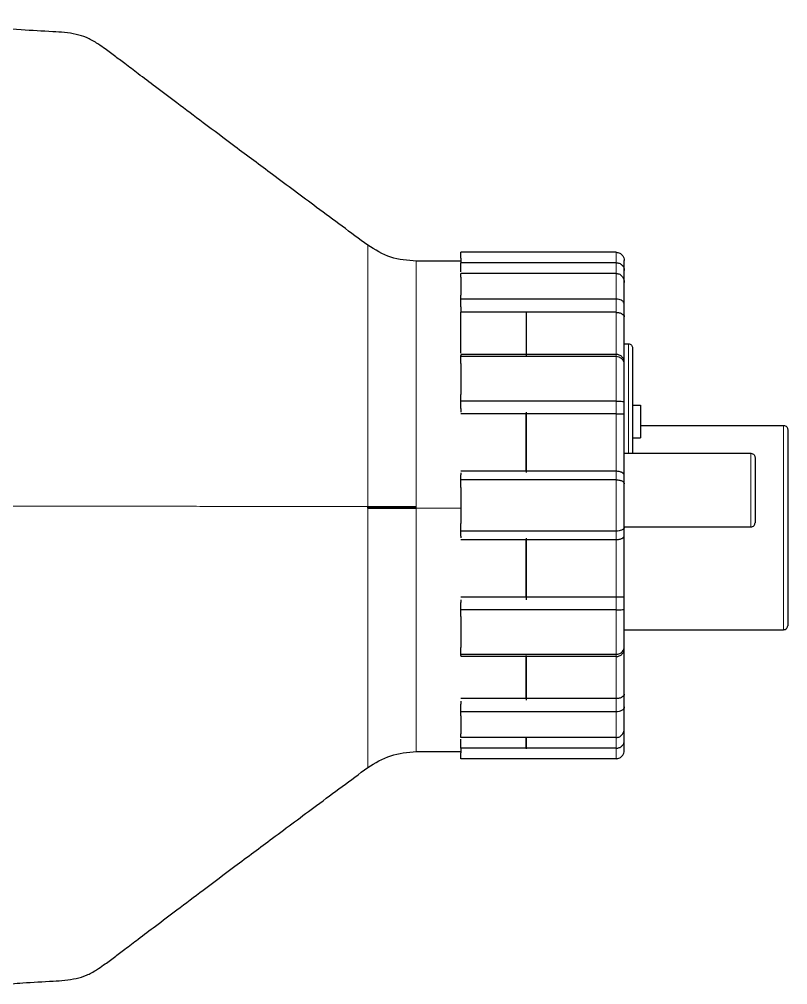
# Model space of a CAD drawing. Header units: millimetres. Extents: x 147 to 1155, y 137 to 770.
# Drawn here: x 1061.3 to 1155.3, y 614.1 to 732.2 of the extents above; entities that cross this region are included whole.
import ezdxf

# ---------------------------------------------------------------- set-up
doc = ezdxf.new("R2010")
doc.units = ezdxf.units.MM
doc.linetypes.add('SLD-Solid', pattern=[0])
doc.layers.add('CHEIA', color=7, linetype='Continuous')

msp = doc.modelspace()

# ---------------------------------------------------------------- linework, layer by layer
at = {"color": 8, "linetype": 'SLD-Solid', "lineweight": 18}
for p, q in [((1134.297, 702.4), (1134.297, 703.673)), ((1134.297, 697.951), (1134.297, 701.094)), ((1134.297, 696.328), (1134.297, 697.951)), ((1134.297, 690.905), (1134.297, 691.169)), ((1134.297, 685.461), (1134.297, 690.905)), ((1134.297, 683.924), (1134.297, 685.461)), ((1134.297, 675.836), (1134.297, 676.876)), ((1134.297, 669.549), (1134.297, 675.836)), ((1109.844, 672.36), (1115.297, 672.36)), ((1134.297, 668.51), (1134.297, 669.549)), ((1134.297, 659.925), (1134.297, 661.462)), ((1134.297, 654.48), (1134.297, 659.925)), ((1134.297, 654.217), (1134.297, 654.48)), ((1134.297, 647.434), (1134.297, 649.057)), ((1134.297, 644.291), (1134.297, 647.434)), ((1134.297, 641.712), (1134.297, 642.986))]:
    msp.add_line(p, q, dxfattribs=at)
for points, knots in [([(1103.899, 672.587), (1103.899, 674.536), (1103.899, 678.551), (1103.899, 684.507), (1103.899, 690.235), (1103.899, 695.344), (1103.899, 699.5), (1103.899, 702.447), (1103.899, 704.224), (1103.899, 704.437), (1103.899, 704.541)], [0, 0, 0, 0, 0.1165216, 0.2400229, 0.3686585, 0.5000241, 0.6313896, 0.7600253, 0.8835265, 1, 1, 1, 1]), ([(1109.844, 672.586), (1109.844, 674.545), (1109.844, 678.463), (1109.844, 684.114), (1109.844, 689.324), (1109.844, 693.896), (1109.844, 697.643), (1109.844, 700.468), (1109.844, 702.09), (1109.844, 702.765), (1109.844, 702.574), (1109.844, 702.571)], [0, 0, 0, 0, 0.124702, 0.2494041, 0.3741065, 0.4988088, 0.6235113, 0.7482136, 0.8729159, 0.997618, 1, 1, 1, 1]), ([(1134.297, 701.094), (1134.297, 701.341), (1134.297, 701.946), (1134.297, 702.231), (1134.297, 702.4)], [0, 0, 0, 0, 0.4076585, 1, 1, 1, 1]), ([(1134.297, 691.169), (1134.297, 692.217), (1134.297, 694.089), (1134.297, 695.644), (1134.297, 696.328)], [0, 0, 0, 0, 0.56, 1, 1, 1, 1]), ([(1135.797, 692.487), (1135.797, 692.431), (1135.797, 692.315), (1135.797, 691.351), (1135.797, 689.792), (1135.797, 687.717), (1135.797, 685.384), (1135.797, 682.993), (1135.797, 680.834), (1135.797, 679.598), (1135.797, 679.075)], [0, 0, 0, 0, 0.1234013, 0.2557146, 0.39298, 0.5302455, 0.6625588, 0.7859601, 0.9093614, 1, 1, 1, 1]), ([(1134.297, 676.876), (1134.297, 678.223), (1134.297, 680.629), (1134.297, 682.917), (1134.297, 683.924)], [0, 0, 0, 0, 0.56, 1, 1, 1, 1]), ([(1154.797, 682.487), (1154.797, 682.414), (1154.797, 682.261), (1154.797, 680.993), (1154.797, 678.941), (1154.797, 676.21), (1154.797, 673.143), (1154.797, 669.987), (1154.797, 666.832), (1154.797, 663.765), (1154.797, 661.034), (1154.797, 658.982), (1154.797, 657.714), (1154.797, 657.561), (1154.797, 657.487)], [0, 0, 0, 0, 0.07850353, 0.16267659, 0.25, 0.33732341, 0.42149647, 0.5, 0.57850353, 0.66267659, 0.75, 0.83732341, 0.92149647, 1, 1, 1, 1]), ([(1150.797, 679.075), (1150.797, 679.012), (1150.797, 678.882), (1150.797, 677.838), (1150.797, 676.319), (1150.797, 674.575), (1150.797, 672.83), (1150.797, 671.311), (1150.797, 670.267), (1150.797, 670.137), (1150.797, 670.075)], [0, 0, 0, 0, 0.1200542, 0.25, 0.3799458, 0.5, 0.6200542, 0.75, 0.8799458, 1, 1, 1, 1]), ([(1135.297, 677.575), (1135.297, 677.529), (1135.297, 677.433), (1135.297, 676.987), (1135.297, 676.584), (1135.297, 676.526)], [0, 0, 0, 0, 0.4418255, 0.9200539, 1, 1, 1, 1]), ([(1103.899, 672.587), (1101.749, 672.587), (1097.756, 672.587), (1092.209, 672.588), (1087.509, 672.589), (1083.578, 672.589), (1080.154, 672.59), (1077.252, 672.59), (1074.861, 672.59), (1073.136, 672.59), (1071.701, 672.591), (1070.472, 672.591), (1069.171, 672.591), (1067.977, 672.591), (1066.721, 672.591), (1065.342, 672.591), (1062.881, 672.591), (1059.107, 672.591), (1055.855, 672.591), (1054.09, 672.591)], [0, 0, 0, 0, 0.137587, 0.2556088, 0.3556659, 0.4393586, 0.5082872, 0.5761233, 0.6265149, 0.6625863, 0.6874627, 0.7186338, 0.7401959, 0.7607422, 0.7819827, 0.8052951, 0.8318241, 0.9087285, 1, 1, 1, 1]), ([(1103.899, 640.632), (1103.899, 640.727), (1103.899, 640.924), (1103.899, 642.659), (1103.899, 645.565), (1103.899, 649.679), (1103.899, 654.749), (1103.899, 660.447), (1103.899, 666.385), (1103.899, 670.398), (1103.899, 672.346)], [0, 0, 0, 0, 0.1144394, 0.2380087, 0.3667655, 0.4983263, 0.6299758, 0.7589882, 0.8829506, 1, 1, 1, 1]), ([(1109.844, 642.602), (1109.844, 642.697), (1109.844, 642.891), (1109.844, 644.617), (1109.844, 647.35), (1109.844, 651.076), (1109.844, 655.622), (1109.844, 660.822), (1109.844, 666.473), (1109.844, 670.398), (1109.844, 672.36)], [0, 0, 0, 0, 0.1208613, 0.2464524, 0.3720437, 0.4976353, 0.6232266, 0.7488179, 0.874409, 1, 1, 1, 1]), ([(1134.297, 661.462), (1134.297, 662.747), (1134.297, 665.043), (1134.297, 667.45), (1134.297, 668.51)], [0, 0, 0, 0, 0.56, 1, 1, 1, 1]), ([(1134.297, 649.057), (1134.297, 649.936), (1134.297, 651.506), (1134.297, 653.388), (1134.297, 654.217)], [0, 0, 0, 0, 0.56, 1, 1, 1, 1]), ([(1134.297, 642.986), (1134.297, 643.208), (1134.297, 643.508), (1134.297, 644.131), (1134.297, 644.291)], [0, 0, 0, 0, 0.7428659, 1, 1, 1, 1])]:
    msp.add_open_spline(points, degree=3, knots=knots, dxfattribs=at)
at = {"layer": 'CHEIA', "color": 3}
for p, q in [((1115.297, 702.938), (1115.297, 703.673)), ((1134.297, 703.673), (1115.297, 703.673)), ((1115.297, 702.938), (1115.297, 702.4)), ((1115.297, 702.582), (1109.841, 702.582)), ((1134.297, 702.4), (1115.297, 702.4)), ((1135.297, 701.461), (1135.297, 702.673)), ((1115.297, 700.62), (1115.297, 701.094)), ((1134.297, 701.094), (1115.297, 701.094)), ((1115.297, 700.62), (1115.297, 698.426)), ((1135.297, 697.322), (1135.297, 699.991)), ((1115.297, 697.951), (1115.297, 698.426)), ((1115.297, 697.014), (1115.297, 697.951)), ((1134.297, 697.951), (1115.297, 697.951)), ((1115.297, 697.014), (1115.297, 696.387)), ((1135.297, 695.778), (1135.297, 697.322)), ((1134.297, 696.328), (1115.297, 696.328)), ((1135.297, 692.487), (1135.797, 692.487)), ((1134.297, 691.169), (1115.297, 691.169)), ((1115.297, 691.146), (1115.297, 691.057)), ((1115.297, 690.905), (1115.297, 691.057)), ((1115.297, 690.083), (1115.297, 690.905)), ((1134.297, 690.905), (1115.297, 690.905)), ((1115.297, 690.083), (1115.297, 686.283)), ((1135.297, 689.994), (1135.297, 690.245)), ((1135.297, 685.372), (1135.297, 689.994)), ((1115.297, 685.461), (1115.297, 686.283)), ((1115.297, 684.573), (1115.297, 685.461)), ((1134.297, 685.461), (1115.297, 685.461)), ((1135.297, 683.909), (1135.297, 685.372)), ((1115.297, 684.573), (1115.297, 684.131)), ((1134.297, 683.924), (1115.297, 683.924)), ((1136.297, 684.987), (1137.297, 684.987)), ((1137.297, 682.487), (1154.797, 682.487)), ((1136.297, 680.987), (1137.297, 680.987)), ((1135.297, 679.075), (1150.797, 679.075)), ((1134.297, 676.876), (1115.297, 676.876)), ((1115.297, 676.697), (1115.297, 676.436)), ((1115.297, 675.836), (1115.297, 676.436)), ((1134.297, 675.836), (1115.297, 675.836)), ((1115.297, 674.887), (1115.297, 675.836)), ((1135.297, 675.361), (1135.297, 676.351)), ((1115.297, 674.887), (1115.297, 670.499)), ((1135.297, 670.024), (1135.297, 675.361)), ((1109.844, 672.586), (1109.844, 672.586)), ((1109.844, 672.557), (1109.844, 672.586)), ((1109.844, 672.36), (1109.844, 672.375)), ((1115.297, 669.549), (1115.297, 670.499)), ((1135.297, 670.075), (1150.797, 670.075)), ((1135.297, 669.035), (1135.297, 670.024)), ((1115.297, 668.949), (1115.297, 669.549)), ((1134.297, 669.549), (1115.297, 669.549)), ((1115.297, 668.949), (1115.297, 668.716)), ((1134.297, 668.51), (1115.297, 668.51)), ((1135.297, 660.014), (1135.297, 661.477)), ((1134.297, 661.462), (1115.297, 661.462)), ((1115.297, 661.138), (1115.297, 660.812)), ((1115.297, 659.925), (1115.297, 660.812)), ((1134.297, 659.925), (1115.297, 659.925)), ((1115.297, 659.103), (1115.297, 659.925)), ((1135.297, 655.391), (1135.297, 660.014)), ((1115.297, 659.103), (1115.297, 655.302)), ((1135.297, 657.487), (1154.797, 657.487)), ((1115.297, 654.48), (1115.297, 655.302)), ((1134.297, 654.48), (1115.297, 654.48)), ((1115.297, 654.328), (1115.297, 654.48)), ((1135.297, 655.14), (1135.297, 655.391)), ((1115.297, 654.328), (1115.297, 654.272)), ((1134.297, 654.217), (1115.297, 654.217)), ((1134.297, 649.057), (1115.297, 649.057)), ((1115.297, 648.745), (1115.297, 648.371)), ((1135.297, 648.063), (1135.297, 649.608)), ((1115.297, 647.434), (1115.297, 648.371)), ((1134.297, 647.434), (1115.297, 647.434)), ((1115.297, 646.96), (1115.297, 647.434)), ((1135.297, 645.394), (1135.297, 648.063)), ((1115.297, 646.96), (1115.297, 644.766)), ((1115.297, 644.291), (1115.297, 644.766)), ((1134.297, 644.291), (1115.297, 644.291)), ((1135.297, 642.712), (1135.297, 643.924)), ((1109.841, 642.582), (1115.297, 642.582)), ((1134.297, 642.986), (1115.297, 642.986)), ((1115.297, 642.986), (1115.297, 642.448)), ((1115.297, 641.712), (1115.297, 642.448)), ((1134.297, 641.712), (1115.297, 641.712))]:
    msp.add_line(p, q, dxfattribs=at)
for points, knots in [([(1103.899, 704.541), (1101.815, 706.083), (1097.93, 708.958), (1092.512, 712.984), (1087.884, 716.436), (1083.98, 719.359), (1080.735, 721.798), (1078.084, 723.798), (1075.959, 725.406), (1074.29, 726.67), (1072.885, 727.731), (1071.748, 728.578), (1070.631, 729.368), (1069.52, 729.966), (1067.722, 730.521), (1065.027, 730.68), (1061.16, 730.894), (1056.427, 731.324), (1052.271, 731.728), (1049.754, 732.081), (1049.05, 732.179)], [0, 0, 0, 0, 0.1226982, 0.2287987, 0.3195048, 0.3960421, 0.4596592, 0.5116278, 0.5532424, 0.5858208, 0.6107045, 0.6365965, 0.6529763, 0.675415, 0.6959865, 0.7415424, 0.8023646, 0.8796757, 0.9663768, 1, 1, 1, 1]), ([(1109.844, 702.582), (1108.774, 702.67), (1106.635, 702.845), (1104.811, 703.976), (1103.899, 704.541)], [0, 0, 0, 0, 0.4999999, 1, 1, 1, 1]), ([(1134.297, 703.673), (1134.452, 703.652), (1134.761, 703.609), (1135.084, 703.326), (1135.266, 703.003), (1135.287, 702.783), (1135.297, 702.673)], [0, 0, 0, 0, 0.27906754, 0.55871749, 0.77933628, 1, 1, 1, 1]), ([(1115.297, 701.286), (1115.297, 701.461), (1115.297, 701.99), (1115.297, 702.236), (1115.297, 702.4)], [0, 0, 0, 0, 0.3317794, 1, 1, 1, 1]), ([(1134.297, 702.4), (1134.364, 702.396), (1134.5, 702.388), (1134.692, 702.33), (1134.869, 702.239), (1135.071, 702.079), (1135.179, 701.92), (1135.228, 701.805), (1135.234, 701.789), (1135.256, 701.734), (1135.281, 701.642), (1135.296, 701.54), (1135.297, 701.481), (1135.297, 701.461)], [0, 0, 0, 0, 0.12339513, 0.25015048, 0.37047791, 0.50038732, 0.74955416, 0.75075284, 0.75976703, 0.78431884, 0.87477869, 0.95795438, 1, 1, 1, 1]), ([(1134.297, 701.094), (1134.452, 701.071), (1134.761, 701.024), (1135.084, 700.712), (1135.266, 700.355), (1135.287, 700.112), (1135.297, 699.991)], [0, 0, 0, 0, 0.2790675, 0.5587175, 0.7793363, 1, 1, 1, 1]), ([(1135.297, 699.991), (1135.297, 700.293), (1135.297, 700.991), (1135.297, 701.291), (1135.297, 701.461)], [0, 0, 0, 0, 0.4328922, 1, 1, 1, 1]), ([(1135.297, 697.322), (1135.28, 697.41), (1135.247, 697.586), (1134.995, 697.793), (1134.662, 697.926), (1134.419, 697.943), (1134.297, 697.951)], [0, 0, 0, 0, 0.280014, 0.559783, 0.7800027, 1, 1, 1, 1]), ([(1115.297, 691.344), (1115.297, 692.331), (1115.297, 694.141), (1115.297, 695.645), (1115.297, 696.328)], [0, 0, 0, 0, 0.5453699, 1, 1, 1, 1]), ([(1123.28, 696.328), (1123.28, 695.489), (1123.28, 693.992), (1123.28, 691.95), (1123.28, 691.054)], [0, 0, 0, 0, 0.5609568, 1, 1, 1, 1]), ([(1134.297, 696.328), (1134.364, 696.326), (1134.5, 696.322), (1134.692, 696.288), (1134.869, 696.234), (1135.071, 696.141), (1135.179, 696.048), (1135.228, 695.98), (1135.234, 695.971), (1135.256, 695.938), (1135.281, 695.884), (1135.296, 695.824), (1135.297, 695.789), (1135.297, 695.778)], [0, 0, 0, 0, 0.12339513, 0.25015048, 0.37047791, 0.50038732, 0.74955416, 0.75075284, 0.75976702, 0.78431884, 0.87477869, 0.95795435, 1, 1, 1, 1]), ([(1135.297, 690.245), (1135.297, 691.379), (1135.297, 693.405), (1135.297, 695.053), (1135.297, 695.778)], [0, 0, 0, 0, 0.56, 1, 1, 1, 1]), ([(1135.797, 692.487), (1135.868, 692.479), (1136.015, 692.46), (1136.183, 692.325), (1136.281, 692.157), (1136.292, 692.042), (1136.297, 691.987)], [0, 0, 0, 0, 0.2702613, 0.5624294, 0.7897364, 1, 1, 1, 1]), ([(1135.297, 690.245), (1135.297, 690.264), (1135.296, 690.323), (1135.281, 690.422), (1135.256, 690.512), (1135.235, 690.566), (1135.229, 690.581), (1135.227, 690.585), (1135.179, 690.695), (1135.071, 690.852), (1134.869, 691.01), (1134.692, 691.1), (1134.5, 691.158), (1134.364, 691.165), (1134.297, 691.169)], [0, 0, 0, 0, 0.0420412, 0.1252213, 0.215725, 0.2402661, 0.2471636, 0.2492575, 0.2504458, 0.4996126, 0.6294927, 0.7498494, 0.87659, 1, 1, 1, 1]), ([(1136.297, 691.987), (1136.297, 691.934), (1136.297, 691.824), (1136.297, 690.911), (1136.297, 689.434), (1136.297, 687.468), (1136.297, 685.258), (1136.297, 682.992), (1136.297, 680.875), (1136.297, 679.638), (1136.297, 679.075)], [0, 0, 0, 0, 0.1218949, 0.252593, 0.3881828, 0.5237726, 0.6544708, 0.7763657, 0.8982606, 1, 1, 1, 1]), ([(1135.297, 689.994), (1135.28, 690.122), (1135.247, 690.376), (1134.995, 690.677), (1134.662, 690.869), (1134.419, 690.893), (1134.297, 690.905)], [0, 0, 0, 0, 0.280014, 0.559783, 0.7800027, 1, 1, 1, 1]), ([(1135.297, 690.42), (1135.297, 690.54), (1135.297, 690.927), (1135.297, 690.963), (1135.297, 690.987)], [0, 0, 0, 0, 0.3091618, 1, 1, 1, 1]), ([(1134.297, 685.461), (1134.452, 685.459), (1134.761, 685.455), (1135.084, 685.43), (1135.266, 685.401), (1135.287, 685.382), (1135.297, 685.372)], [0, 0, 0, 0, 0.2790675, 0.5587175, 0.7793363, 1, 1, 1, 1]), ([(1123.28, 684.112), (1123.28, 683.882), (1123.28, 681.934), (1123.28, 679.385), (1123.28, 677.086), (1123.28, 676.717)], [0, 0, 0, 0, 0.10107561, 0.85586578, 1, 1, 1, 1]), ([(1123.28, 676.876), (1123.28, 677.25), (1123.28, 679.548), (1123.28, 681.977), (1123.28, 683.805), (1123.28, 683.924)], [0, 0, 0, 0, 0.1541816, 0.94511606, 1, 1, 1, 1]), ([(1134.297, 683.924), (1134.364, 683.924), (1134.5, 683.923), (1134.692, 683.923), (1134.869, 683.922), (1135.071, 683.92), (1135.179, 683.917), (1135.228, 683.915), (1135.234, 683.915), (1135.256, 683.914), (1135.281, 683.912), (1135.296, 683.91), (1135.297, 683.909), (1135.297, 683.909)], [0, 0, 0, 0, 0.12339513, 0.25015048, 0.37047791, 0.50038732, 0.74955416, 0.75075284, 0.75976702, 0.78431884, 0.87477869, 0.95795437, 1, 1, 1, 1]), ([(1137.297, 684.987), (1137.297, 684.96), (1137.297, 684.902), (1137.297, 684.438), (1137.297, 683.763), (1137.297, 682.987), (1137.297, 682.212), (1137.297, 681.537), (1137.297, 681.073), (1137.297, 681.015), (1137.297, 680.987)], [0, 0, 0, 0, 0.1200542, 0.25, 0.3799458, 0.5, 0.6200542, 0.75, 0.8799458, 1, 1, 1, 1]), ([(1135.297, 676.351), (1135.297, 677.8), (1135.297, 680.387), (1135.297, 682.833), (1135.297, 683.909)], [0, 0, 0, 0, 0.56, 1, 1, 1, 1]), ([(1154.797, 682.487), (1154.868, 682.479), (1155.015, 682.46), (1155.183, 682.325), (1155.281, 682.157), (1155.292, 682.042), (1155.297, 681.987)], [0, 0, 0, 0, 0.2702613, 0.5624294, 0.7897364, 1, 1, 1, 1]), ([(1155.297, 681.987), (1155.297, 681.917), (1155.297, 681.77), (1155.297, 680.552), (1155.297, 678.583), (1155.297, 675.961), (1155.297, 673.017), (1155.297, 669.987), (1155.297, 666.958), (1155.297, 664.014), (1155.297, 661.392), (1155.297, 659.422), (1155.297, 658.205), (1155.297, 658.058), (1155.297, 657.987)], [0, 0, 0, 0, 0.0785035, 0.1626766, 0.25, 0.3373234, 0.4214965, 0.5, 0.5785035, 0.6626766, 0.75, 0.8373234, 0.9214965, 1, 1, 1, 1]), ([(1150.797, 679.075), (1150.868, 679.066), (1151.015, 679.047), (1151.183, 678.912), (1151.281, 678.744), (1151.292, 678.63), (1151.297, 678.575)], [0, 0, 0, 0, 0.2702613, 0.5624294, 0.7897364, 1, 1, 1, 1]), ([(1151.297, 678.575), (1151.297, 678.519), (1151.297, 678.403), (1151.297, 677.475), (1151.297, 676.125), (1151.297, 674.575), (1151.297, 673.024), (1151.297, 671.674), (1151.297, 670.746), (1151.297, 670.63), (1151.297, 670.575)], [0, 0, 0, 0, 0.1200542, 0.25, 0.3799458, 0.5, 0.6200542, 0.75, 0.8799458, 1, 1, 1, 1]), ([(1135.297, 676.351), (1135.297, 676.362), (1135.296, 676.395), (1135.281, 676.451), (1135.256, 676.502), (1135.235, 676.533), (1135.229, 676.541), (1135.227, 676.544), (1135.179, 676.606), (1135.071, 676.695), (1134.869, 676.785), (1134.692, 676.836), (1134.5, 676.869), (1134.364, 676.874), (1134.297, 676.876)], [0, 0, 0, 0, 0.0420412, 0.1252213, 0.215725, 0.2402661, 0.2471636, 0.2492575, 0.2504458, 0.4996126, 0.6294927, 0.7498494, 0.8765901, 1, 1, 1, 1]), ([(1134.297, 675.836), (1134.452, 675.826), (1134.761, 675.806), (1135.084, 675.671), (1135.266, 675.518), (1135.287, 675.414), (1135.297, 675.361)], [0, 0, 0, 0, 0.2790675, 0.5587175, 0.7793363, 1, 1, 1, 1]), ([(1103.899, 672.346), (1103.899, 672.391), (1103.899, 672.471), (1103.899, 672.551), (1103.899, 672.587)], [0, 0, 0, 0, 0.5599999, 1, 1, 1, 1]), ([(1103.899, 672.587), (1104.929, 672.587), (1106.768, 672.586), (1108.904, 672.586), (1109.844, 672.586)], [0, 0, 0, 0, 0.56, 1, 1, 1, 1]), ([(1103.899, 672.586), (1104.612, 672.586), (1106.428, 672.586), (1108.554, 672.586), (1109.844, 672.586)], [0, 0, 0, 0, 0.3932218, 1, 1, 1, 1]), ([(1103.899, 672.362), (1104.612, 672.366), (1106.428, 672.373), (1108.554, 672.375), (1109.844, 672.375)], [0, 0, 0, 0, 0.3932218, 1, 1, 1, 1]), ([(1109.844, 672.36), (1108.645, 672.36), (1106.503, 672.358), (1104.694, 672.35), (1103.899, 672.346)], [0, 0, 0, 0, 0.56, 1, 1, 1, 1]), ([(1109.844, 672.36), (1109.844, 672.403), (1109.844, 672.478), (1109.844, 672.553), (1109.844, 672.586)], [0, 0, 0, 0, 0.55999993, 1, 1, 1, 1]), ([(1135.297, 670.024), (1135.28, 669.958), (1135.247, 669.825), (1134.995, 669.668), (1134.662, 669.568), (1134.419, 669.556), (1134.297, 669.549)], [0, 0, 0, 0, 0.280014, 0.559783, 0.7800027, 1, 1, 1, 1]), ([(1150.797, 670.075), (1150.868, 670.083), (1151.015, 670.102), (1151.183, 670.237), (1151.281, 670.405), (1151.292, 670.52), (1151.297, 670.575)], [0, 0, 0, 0, 0.2702613, 0.5624294, 0.7897364, 1, 1, 1, 1]), ([(1123.28, 668.688), (1123.28, 668.094), (1123.28, 665.572), (1123.28, 662.981), (1123.28, 661.207), (1123.28, 661.144)], [0, 0, 0, 0, 0.2292461, 0.9726156, 1, 1, 1, 1]), ([(1134.297, 668.51), (1134.364, 668.512), (1134.5, 668.516), (1134.692, 668.549), (1134.869, 668.6), (1135.071, 668.69), (1135.179, 668.779), (1135.228, 668.843), (1135.234, 668.852), (1135.256, 668.883), (1135.281, 668.934), (1135.296, 668.99), (1135.297, 669.023), (1135.297, 669.035)], [0, 0, 0, 0, 0.1233951, 0.2501505, 0.3704779, 0.5003873, 0.7495542, 0.7507528, 0.759767, 0.7843188, 0.8747787, 0.9579544, 1, 1, 1, 1]), ([(1135.297, 661.477), (1135.297, 662.852), (1135.297, 665.307), (1135.297, 667.896), (1135.297, 669.035)], [0, 0, 0, 0, 0.56, 1, 1, 1, 1]), ([(1123.28, 661.462), (1123.28, 661.491), (1123.28, 663.233), (1123.28, 665.658), (1123.28, 668.045), (1123.28, 668.51)], [0, 0, 0, 0, 0.01345429, 0.80796045, 1, 1, 1, 1]), ([(1135.297, 661.477), (1135.297, 661.476), (1135.296, 661.475), (1135.281, 661.473), (1135.256, 661.472), (1135.235, 661.471), (1135.229, 661.47), (1135.227, 661.47), (1135.179, 661.468), (1135.071, 661.466), (1134.869, 661.464), (1134.692, 661.462), (1134.5, 661.462), (1134.364, 661.462), (1134.297, 661.462)], [0, 0, 0, 0, 0.0420412, 0.1252213, 0.215725, 0.2402661, 0.2471636, 0.2492575, 0.2504458, 0.4996126, 0.6294927, 0.7498494, 0.87659, 1, 1, 1, 1]), ([(1134.297, 659.925), (1134.452, 659.927), (1134.761, 659.93), (1135.084, 659.956), (1135.266, 659.984), (1135.287, 660.004), (1135.297, 660.014)], [0, 0, 0, 0, 0.2790675, 0.5587175, 0.7793363, 1, 1, 1, 1]), ([(1154.797, 657.487), (1154.868, 657.496), (1155.015, 657.515), (1155.183, 657.65), (1155.281, 657.818), (1155.292, 657.932), (1155.297, 657.987)], [0, 0, 0, 0, 0.27026133, 0.56242939, 0.78973642, 1, 1, 1, 1]), ([(1134.297, 654.48), (1134.452, 654.5), (1134.761, 654.539), (1135.084, 654.796), (1135.266, 655.091), (1135.287, 655.291), (1135.297, 655.391)], [0, 0, 0, 0, 0.2790675, 0.5587175, 0.7793363, 1, 1, 1, 1]), ([(1134.297, 654.217), (1134.364, 654.22), (1134.5, 654.228), (1134.692, 654.286), (1134.869, 654.375), (1135.071, 654.533), (1135.179, 654.69), (1135.228, 654.803), (1135.234, 654.818), (1135.256, 654.873), (1135.281, 654.963), (1135.296, 655.063), (1135.297, 655.121), (1135.297, 655.14)], [0, 0, 0, 0, 0.1233951, 0.2501505, 0.3704779, 0.5003873, 0.7495542, 0.7507528, 0.759767, 0.7843188, 0.8747787, 0.9579544, 1, 1, 1, 1]), ([(1135.297, 649.608), (1135.297, 650.54), (1135.297, 652.206), (1135.297, 654.244), (1135.297, 655.14)], [0, 0, 0, 0, 0.56, 1, 1, 1, 1]), ([(1123.28, 654.355), (1123.28, 653.256), (1123.28, 651.144), (1123.28, 649.607), (1123.28, 648.87)], [0, 0, 0, 0, 0.5206647, 1, 1, 1, 1]), ([(1123.28, 649.057), (1123.28, 649.796), (1123.28, 651.278), (1123.28, 653.305), (1123.28, 654.322)], [0, 0, 0, 0, 0.4986062, 1, 1, 1, 1]), ([(1135.297, 649.608), (1135.297, 649.596), (1135.296, 649.561), (1135.281, 649.501), (1135.256, 649.447), (1135.235, 649.415), (1135.229, 649.406), (1135.227, 649.404), (1135.179, 649.338), (1135.071, 649.244), (1134.869, 649.151), (1134.692, 649.098), (1134.5, 649.064), (1134.364, 649.059), (1134.297, 649.057)], [0, 0, 0, 0, 0.0420412, 0.1252213, 0.215725, 0.2402661, 0.2471636, 0.2492575, 0.2504458, 0.4996126, 0.6294927, 0.7498494, 0.87659, 1, 1, 1, 1]), ([(1135.297, 648.063), (1135.28, 647.975), (1135.247, 647.8), (1134.995, 647.592), (1134.662, 647.459), (1134.419, 647.443), (1134.297, 647.434)], [0, 0, 0, 0, 0.280014, 0.559783, 0.7800027, 1, 1, 1, 1]), ([(1134.297, 644.291), (1134.452, 644.315), (1134.761, 644.362), (1135.084, 644.674), (1135.266, 645.031), (1135.287, 645.273), (1135.297, 645.394)], [0, 0, 0, 0, 0.27906754, 0.55871749, 0.77933628, 1, 1, 1, 1]), ([(1135.297, 643.924), (1135.297, 644.15), (1135.297, 644.468), (1135.297, 645.187), (1135.297, 645.394)], [0, 0, 0, 0, 0.7122147, 1, 1, 1, 1]), ([(1115.297, 642.986), (1115.297, 643.202), (1115.297, 643.464), (1115.297, 644.018), (1115.297, 644.116)], [0, 0, 0, 0, 0.8235662, 1, 1, 1, 1]), ([(1123.28, 643.021), (1123.28, 643.053), (1123.28, 643.178), (1123.28, 643.815), (1123.28, 644.291)], [0, 0, 0, 0, 0.2524197, 1, 1, 1, 1]), ([(1123.28, 644.291), (1123.28, 643.765), (1123.28, 643.082), (1123.28, 642.956), (1123.28, 642.927)], [0, 0, 0, 0, 0.7710414, 1, 1, 1, 1]), ([(1134.297, 642.986), (1134.364, 642.989), (1134.5, 642.997), (1134.692, 643.055), (1134.869, 643.146), (1135.071, 643.306), (1135.192, 643.484), (1135.256, 643.652), (1135.282, 643.749), (1135.296, 643.845), (1135.297, 643.905), (1135.297, 643.924)], [0, 0, 0, 0, 0.1234762, 0.2501463, 0.3707455, 0.5003788, 0.7495409, 0.7948927, 0.8747762, 0.9588047, 1, 1, 1, 1]), ([(1103.899, 640.622), (1104.811, 641.187), (1106.635, 642.318), (1108.774, 642.494), (1109.844, 642.582)], [0, 0, 0, 0, 0.5000001, 1, 1, 1, 1]), ([(1134.297, 641.712), (1134.452, 641.733), (1134.761, 641.776), (1135.084, 642.059), (1135.266, 642.383), (1135.287, 642.602), (1135.297, 642.712)], [0, 0, 0, 0, 0.2790675, 0.5587175, 0.7793363, 1, 1, 1, 1]), ([(1059.05, 614.06), (1059.924, 614.138), (1062.044, 614.328), (1065.104, 614.483), (1067.742, 614.648), (1069.52, 615.197), (1070.631, 615.795), (1071.748, 616.585), (1072.885, 617.432), (1074.29, 618.493), (1075.959, 619.757), (1078.084, 621.365), (1080.735, 623.365), (1083.98, 625.804), (1087.884, 628.727), (1092.512, 632.179), (1097.93, 636.205), (1101.815, 639.081), (1103.899, 640.622)], [0, 0, 0, 0, 0.04937442, 0.11970296, 0.17270446, 0.19715708, 0.2238292, 0.24329931, 0.27407633, 0.30365469, 0.34237956, 0.3918454, 0.45361869, 0.52923827, 0.62021556, 0.72803471, 0.85415281, 1, 1, 1, 1])]:
    msp.add_open_spline(points, degree=3, knots=knots, dxfattribs=at)

doc.saveas('drawing.dxf')
